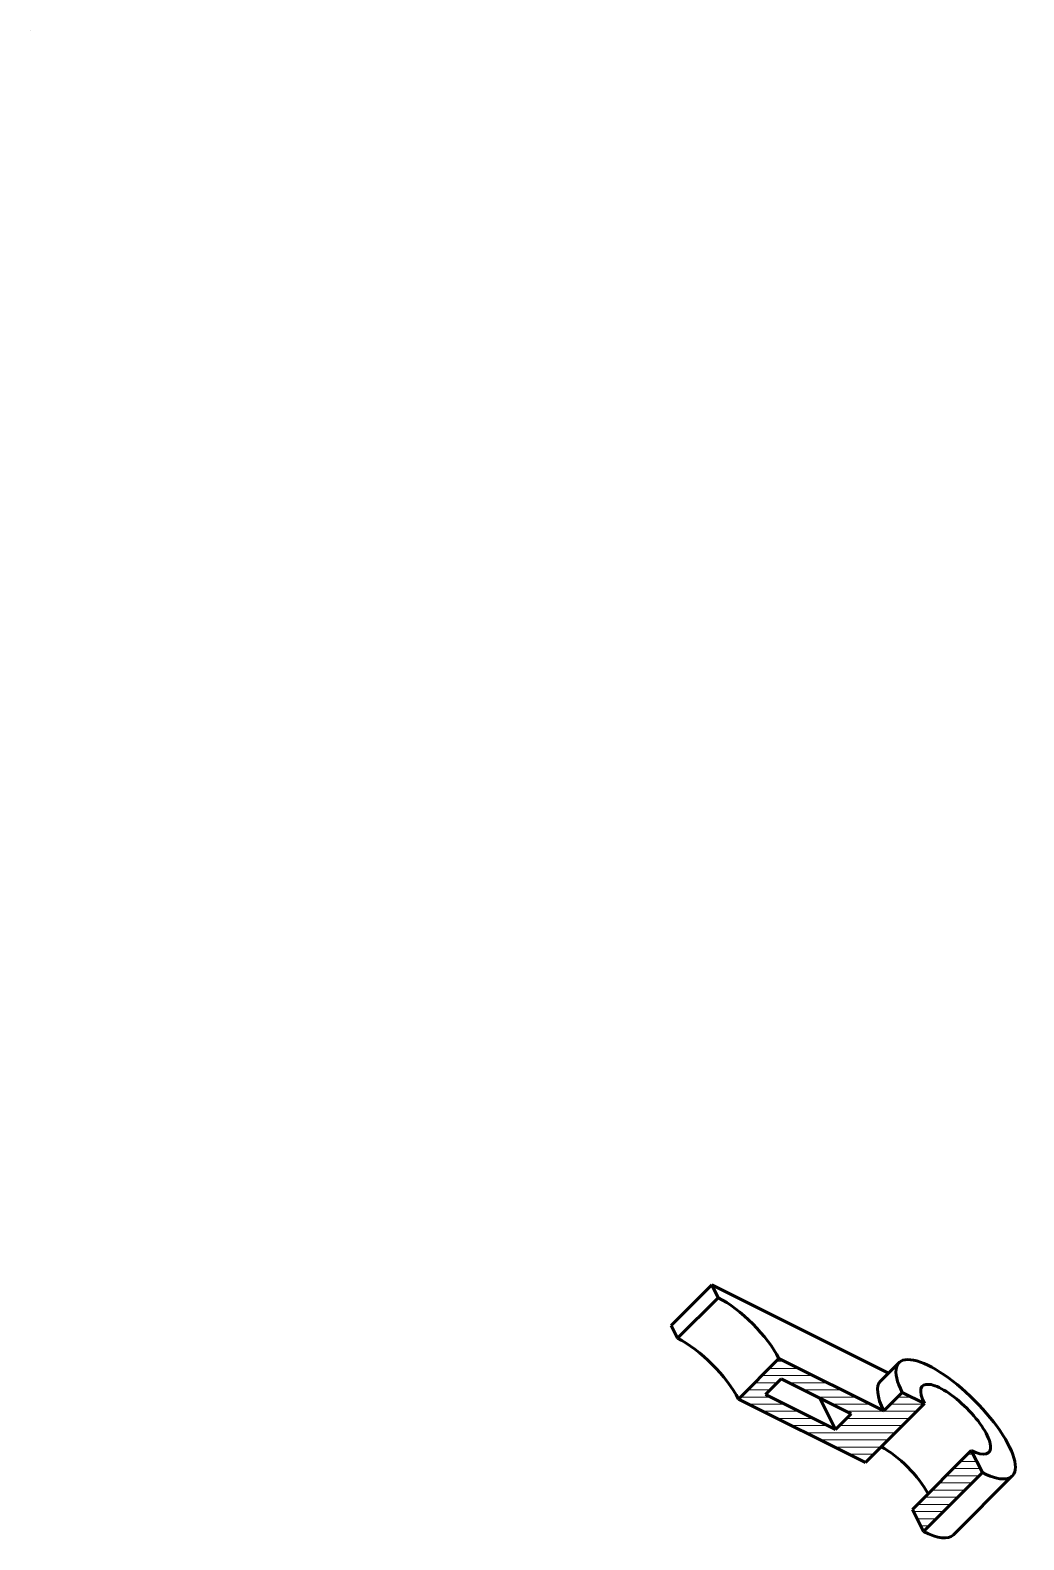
# Model space of a CAD drawing. Header units: millimetres. Extents: x 166 to 525, y -168 to 378.
import ezdxf

# ---------------------------------------------------------------- set-up
doc = ezdxf.new("R2010")
doc.units = ezdxf.units.MM
doc.layers.add('3-размеры', color=6, linetype='Continuous')
doc.layers.add('PV-21B', color=7, linetype='Continuous', lineweight=60)
doc.layers.add('ШТРИХОВКА', color=7, linetype='Continuous', lineweight=20)

# ---------------------------------------------------------------- blocks, each defined once
blk = doc.blocks.new('*U9')
at = {"layer": 'PV-21B'}
for p, q in [((397.62, -90.71, 306.91), (412.29, -76.05, 336.24)), ((476.28, -108.04, 368.24), (412.29, -76.05, 336.24)), ((412.29, -76.05, 336.24), (414.62, -80.71, 333.91)), ((399.95, -95.38, 304.57), (414.62, -80.71, 333.91)), ((397.62, -90.71, 306.91), (399.95, -95.38, 304.57)), ((421.95, -117.38, 304.57), (436.62, -102.71, 333.91)), ((436.62, -102.71, 333.91), (474.62, -121.71, 352.91)), ((473.45, -110.87, 362.57), (480.11, -104.21, 375.91)), ((437.44, -110.08, 327.37), (431.78, -115.74, 316.03)), ((462.78, -122.74, 340.03), (437.44, -110.08, 327.37)), ((467.95, -140.38, 327.57), (421.95, -117.38, 304.57)), ((431.78, -115.74, 316.03), (457.11, -128.41, 328.7)), ((451.44, -117.08, 334.37), (457.11, -128.41, 328.7)), ((489.29, -119.05, 370.24), (467.95, -140.38, 327.57)), ((474.62, -121.71, 352.91), (481.29, -115.05, 366.24)), ((481.29, -115.05, 366.24), (489.29, -119.05, 370.24)), ((457.11, -128.41, 328.7), (462.78, -122.74, 340.03)), ((484.95, -157.38, 327.57), (506.29, -136.05, 370.24)), ((506.29, -136.05, 370.24), (510.29, -144.05, 366.24)), ((488.95, -165.38, 323.57), (510.29, -144.05, 366.24)), ((499.79, -166.55, 333.24), (521.13, -145.22, 375.91)), ((488.95, -165.38, 323.57), (484.95, -157.38, 327.57))]:
    blk.add_line(p, q, dxfattribs=at)
at = {"layer": 'PV-21B', "extrusion": (0.57735, 0.57735, -0.57735)}
for centre, major_axis, start_param, end_param in [((421.95, -95.38, 326.57), (15.56, -15.56), -2.356194, -0.785398), ((407.29, -110.05, 297.24), (15.56, -15.56), -2.356194, -0.785398), ((500.62, -124.71, 375.91), (-12.02, 12.02), -0.785398, 3.926991), ((479.29, -146.05, 333.24), (12.02, -12.02), -2.356194, -0.785398)]:
    blk.add_ellipse(centre, major_axis=major_axis, ratio=0.57735, start_param=start_param, end_param=end_param, dxfattribs=at)
at = {"layer": 'PV-21B', "extrusion": (-0.57735, -0.57735, 0.57735)}
for centre, major_axis, start_param, end_param in [((500.62, -124.71, 375.91), (20.51, -20.51), -0.785398, 3.926991), ((493.95, -131.38, 362.57), (-20.51, 20.51), 0, 0.785398), ((479.29, -146.05, 333.24), (20.51, -20.51), -0.785398, 0)]:
    blk.add_ellipse(centre, major_axis=major_axis, ratio=0.57735, start_param=start_param, end_param=end_param, dxfattribs=at)

msp = doc.modelspace()

# ---------------------------------------------------------------- hatches: boundary and pattern name
at = {"layer": 'ШТРИХОВКА', "extrusion": (-0.57735, -0.57735, 0.57735)}
h = msp.add_hatch(dxfattribs=at)
h.set_pattern_fill('ANSI31', color=256, angle=-345)
h.paths.add_polyline_path([(430.16, 453.45), (421.67, 448.55), (421.67, 432.22), (381.37, 408.95), (381.37, 373.03), (430.16, 401.19)])
h.paths.add_polyline_path([(414.02, 416.45), (414.02, 402.57), (387.15, 387.06), (387.15, 400.94)], flags=16)
h.paths.add_polyline_path([(462.68, 448.55), (454.2, 453.45), (454.2, 401.19), (462.68, 396.3)])

# ---------------------------------------------------------------- linework, layer by layer
at = {"layer": '3-размеры'}
msp.add_line((165.55, 378.26), (165.55, 378.26), dxfattribs=at)
msp.add_line((165.55, 378.26), (165.55, 378.26), dxfattribs=at)

# ---------------------------------------------------------------- block references
at = {"layer": 'PV-21B'}
msp.add_blockref('*U9', (0, 0), dxfattribs=at)

doc.saveas('drawing.dxf')
